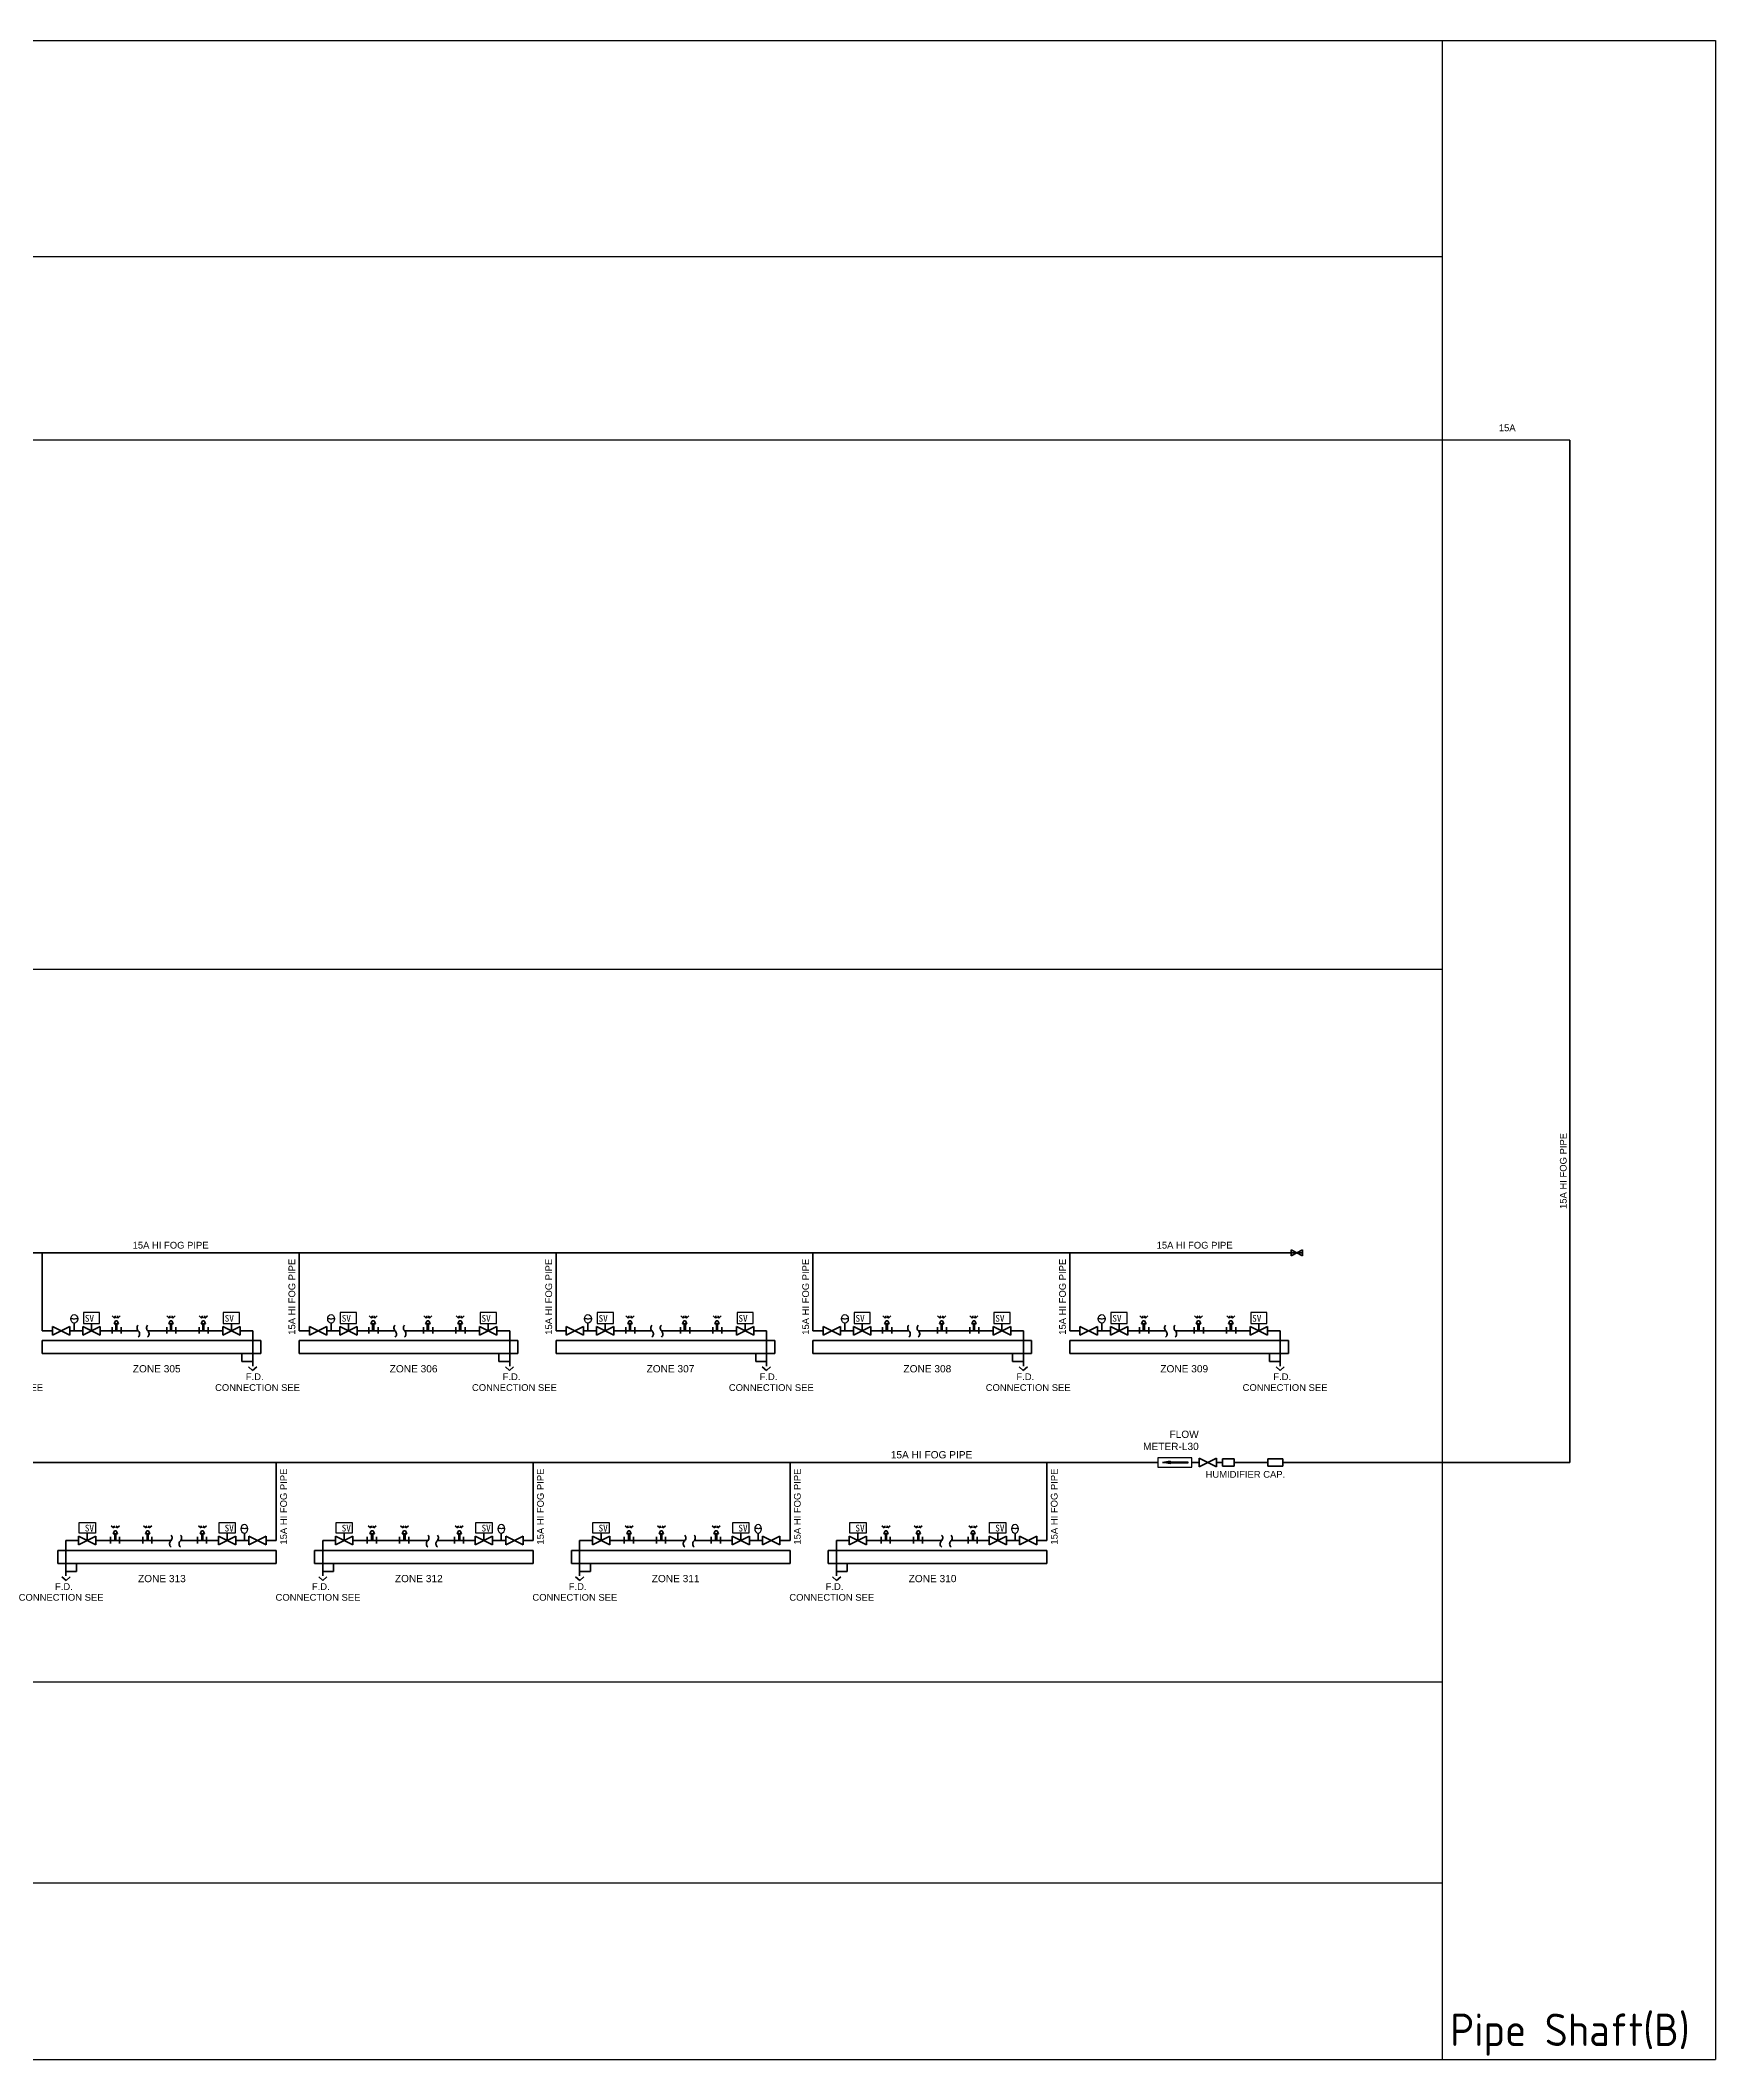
# Model space of a CAD drawing. Header units: millimetres. Extents: x 226 to 1456, y 176 to 924.
# Drawn here: x 836 to 1456, y 176 to 924 of the extents above; entities that cross this region are included whole.
import ezdxf

# ---------------------------------------------------------------- set-up
doc = ezdxf.new("R2010")
doc.units = ezdxf.units.MM
for name, color, linetype in [('DETL-TXT', 7, 'Continuous'), ('M-CWTR-TEXT', 7, 'Continuous'), ('M-CWTR-VAVE', 7, 'Continuous'), ('M-DETL-60', 7, 'Continuous'), ('M-EQPM-TXT', 7, 'Continuous'), ('M-PIPE-CHWS12', 7, 'Continuous')]:
    doc.layers.add(name, color=color, linetype=linetype)
doc.styles.add('AA-TXT', font='isocp.shx', dxfattribs={"bigfont": 'chineset.shx'})
doc.styles.get("Standard").update_dxf_attribs({"font": 'arial.ttf'})

# ---------------------------------------------------------------- blocks, each defined once
blk = doc.blocks.new('A$C16496DF1')
at = {"layer": 'M-CWTR-VAVE', "color": 2, "linetype": 'Continuous', "lineweight": 35}
for p, q in [((-4, 0), (-4, -2)), ((-4, 0), (0, -2)), ((0, 0), (-4, -2)), ((0, -2), (0, 0))]:
    blk.add_line(p, q, dxfattribs=at)

msp = doc.modelspace()

# ---------------------------------------------------------------- hatches: boundary and pattern name
h = msp.add_hatch(color=2)
h.dxf.hatch_style = 1
h.paths.add_polyline_path([(1251.21, 396.75), (1260.7, 396.75), (1260.7, 396.64), (1254.1, 396.64), (1254.1, 396.26)])
h.paths.add_polyline_path([(1251.21, 396.75), (1254.1, 397.25), (1254.1, 396.87), (1260.7, 396.87), (1260.7, 396.75)])

# ---------------------------------------------------------------- linework, layer by layer
at = {"color": 4}
for p, q in [((1402.17, 775.46), (587.08, 775.46)), ((1254.1, 397.25), (1251.21, 396.75)), ((1254.1, 396.26), (1251.21, 396.75)), ((1254.1, 397.25), (1254.1, 396.87)), ((1254.1, 396.64), (1254.1, 396.26))]:
    msp.add_line(p, q, dxfattribs=at)
at = {"color": 4, "linetype": 'Continuous', "lineweight": 35}
for p, q in [((836.34, 441.97), (836.34, 437.15)), ((836.34, 441.97), (917.32, 441.97)), ((917.32, 437.15), (917.32, 441.97)), ((931.48, 441.97), (931.48, 437.15)), ((931.48, 441.97), (1012.46, 441.97)), ((1012.46, 437.15), (1012.46, 441.97)), ((1026.63, 441.97), (1026.63, 437.15)), ((1026.63, 441.97), (1107.61, 441.97)), ((1107.61, 437.15), (1107.61, 441.97)), ((1121.77, 441.97), (1121.77, 437.15)), ((1121.77, 441.97), (1202.75, 441.97)), ((1202.75, 437.15), (1202.75, 441.97)), ((1216.92, 441.97), (1216.92, 437.15)), ((1216.92, 441.97), (1297.9, 441.97)), ((1297.9, 437.15), (1297.9, 441.97)), ((836.34, 437.15), (917.32, 437.15)), ((910.29, 434.19), (910.29, 437.15)), ((914.29, 434.19), (910.29, 434.19)), ((931.48, 437.15), (1012.46, 437.15)), ((1005.44, 434.19), (1005.44, 437.15)), ((1009.44, 434.19), (1005.44, 434.19)), ((1026.63, 437.15), (1107.61, 437.15)), ((1100.58, 434.19), (1100.58, 437.15)), ((1104.58, 434.19), (1100.58, 434.19)), ((1121.77, 437.15), (1202.75, 437.15)), ((1195.73, 434.19), (1195.73, 437.15)), ((1199.73, 434.19), (1195.73, 434.19)), ((1216.92, 437.15), (1297.9, 437.15)), ((1290.87, 434.19), (1290.87, 437.15)), ((1294.87, 434.19), (1290.87, 434.19)), ((842.03, 359.44), (842.03, 364.26)), ((923.01, 364.26), (842.03, 364.26)), ((923.01, 359.44), (842.03, 359.44)), ((849.05, 356.48), (849.05, 359.44)), ((923.01, 364.26), (923.01, 359.44)), ((937.17, 359.44), (937.17, 364.26)), ((1018.15, 364.26), (937.17, 364.26)), ((1018.15, 359.44), (937.17, 359.44)), ((944.2, 356.48), (944.2, 359.44)), ((1018.15, 364.26), (1018.15, 359.44)), ((1032.32, 359.44), (1032.32, 364.26)), ((1113.3, 364.26), (1032.32, 364.26)), ((1113.3, 359.44), (1032.32, 359.44)), ((1039.34, 356.48), (1039.34, 359.44)), ((1113.3, 364.26), (1113.3, 359.44)), ((1127.46, 359.44), (1127.46, 364.26)), ((1208.44, 364.26), (1127.46, 364.26)), ((1208.44, 359.44), (1127.46, 359.44)), ((1134.49, 356.48), (1134.49, 359.44)), ((1208.44, 364.26), (1208.44, 359.44)), ((845.05, 356.48), (849.05, 356.48)), ((940.2, 356.48), (944.2, 356.48)), ((1035.34, 356.48), (1039.34, 356.48)), ((1130.49, 356.48), (1134.49, 356.48))]:
    msp.add_line(p, q, dxfattribs=at)
at = {"color": 2}
msp.add_lwpolyline([(1249.52, 395.04), (1262.13, 395.04), (1262.13, 398.47), (1249.52, 398.47)], close=True, dxfattribs=at)
msp.add_lwpolyline([(1254.1, 396.64), (1260.7, 396.64), (1260.7, 396.87), (1254.1, 396.87)], dxfattribs=at)
at = {"layer": 'M-CWTR-TEXT', "color": 252, "linetype": 'Continuous', "lineweight": 35}
for p, q in [((914.29, 432.89), (914.29, 432.52)), ((1009.44, 432.89), (1009.44, 432.52)), ((1104.58, 432.89), (1104.58, 432.52)), ((1199.73, 432.89), (1199.73, 432.52)), ((1294.87, 432.89), (1294.87, 432.52)), ((845.05, 355.18), (845.05, 354.81)), ((940.2, 355.18), (940.2, 354.81)), ((1035.34, 355.18), (1035.34, 354.81)), ((1130.49, 355.18), (1130.49, 354.81))]:
    msp.add_line(p, q, dxfattribs=at)
at = {"layer": 'M-CWTR-VAVE', "color": 1, "lineweight": 25}
for p, q in [((226.27, 923.53), (1456.11, 923.53)), ((1354.78, 923.53), (1354.78, 175.64)), ((1456.11, 923.53), (1456.11, 175.64)), ((330.76, 843.47), (1354.78, 843.47)), ((330.76, 579.5), (1354.78, 579.5)), ((330.76, 315.52), (1354.78, 315.52)), ((330.76, 241.15), (1354.78, 241.15)), ((226.27, 175.64), (1456.11, 175.64))]:
    msp.add_line(p, q, dxfattribs=at)
at = {"layer": 'M-CWTR-VAVE', "color": 2, "linetype": 'Continuous', "lineweight": 35}
for p, q in [((1298.84, 473.39), (1298.84, 475.54)), ((1303.14, 475.54), (1298.84, 473.39)), ((1298.84, 475.54), (1303.14, 473.39)), ((1303.14, 475.54), (1303.14, 473.39)), ((863.09, 450.31), (862.23, 451.11)), ((862.9, 448.13), (863.39, 449.22)), ((863.44, 450.31), (863.22, 451.11)), ((864.05, 449.22), (863.39, 449.22)), ((864, 450.31), (864.23, 451.11)), ((864.55, 448.13), (864.05, 449.22)), ((864.35, 450.31), (865.22, 451.11)), ((883.37, 450.31), (882.51, 451.11)), ((883.18, 448.13), (883.67, 449.22)), ((883.72, 450.31), (883.5, 451.11)), ((884.33, 449.22), (883.67, 449.22)), ((884.28, 450.31), (884.5, 451.11)), ((884.83, 448.13), (884.33, 449.22)), ((884.63, 450.31), (885.5, 451.11)), ((895.33, 450.31), (894.47, 451.11)), ((895.13, 448.13), (895.63, 449.22)), ((895.68, 450.31), (895.46, 451.11)), ((896.29, 449.22), (895.63, 449.22)), ((896.24, 450.31), (896.46, 451.11)), ((896.79, 448.13), (896.29, 449.22)), ((896.59, 450.31), (897.46, 451.11)), ((958.24, 450.31), (957.37, 451.11)), ((958.04, 448.13), (958.54, 449.22)), ((958.59, 450.31), (958.37, 451.11)), ((959.2, 449.22), (958.54, 449.22)), ((959.15, 450.31), (959.37, 451.11)), ((959.7, 448.13), (959.2, 449.22)), ((959.5, 450.31), (960.36, 451.11)), ((978.52, 450.31), (977.65, 451.11)), ((978.32, 448.13), (978.82, 449.22)), ((978.87, 450.31), (978.65, 451.11)), ((979.48, 449.22), (978.82, 449.22)), ((979.43, 450.31), (979.65, 451.11)), ((979.97, 448.13), (979.48, 449.22)), ((979.78, 450.31), (980.64, 451.11)), ((990.48, 450.31), (989.61, 451.11)), ((990.28, 448.13), (990.78, 449.22)), ((990.83, 450.31), (990.6, 451.11)), ((991.44, 449.22), (990.78, 449.22)), ((991.39, 450.31), (991.61, 451.11)), ((991.93, 448.13), (991.44, 449.22)), ((991.74, 450.31), (992.6, 451.11)), ((1053.38, 450.31), (1052.52, 451.11)), ((1053.19, 448.13), (1053.68, 449.22)), ((1053.73, 450.31), (1053.51, 451.11)), ((1054.34, 449.22), (1053.68, 449.22)), ((1054.29, 450.31), (1054.51, 451.11)), ((1054.84, 448.13), (1054.34, 449.22)), ((1054.64, 450.31), (1055.51, 451.11)), ((1073.66, 450.31), (1072.8, 451.11)), ((1073.46, 448.13), (1073.96, 449.22)), ((1074.01, 450.31), (1073.79, 451.11)), ((1074.62, 449.22), (1073.96, 449.22)), ((1074.57, 450.31), (1074.79, 451.11)), ((1075.12, 448.13), (1074.62, 449.22)), ((1074.92, 450.31), (1075.79, 451.11)), ((1085.62, 450.31), (1084.76, 451.11)), ((1085.42, 448.13), (1085.92, 449.22)), ((1085.97, 450.31), (1085.75, 451.11)), ((1086.58, 449.22), (1085.92, 449.22)), ((1086.53, 450.31), (1086.75, 451.11)), ((1087.08, 448.13), (1086.58, 449.22)), ((1086.88, 450.31), (1087.74, 451.11)), ((1148.53, 450.31), (1147.66, 451.11)), ((1148.33, 448.13), (1148.83, 449.22)), ((1148.88, 450.31), (1148.66, 451.11)), ((1149.49, 449.22), (1148.83, 449.22)), ((1149.44, 450.31), (1149.66, 451.11)), ((1149.99, 448.13), (1149.49, 449.22)), ((1149.79, 450.31), (1150.65, 451.11)), ((1168.81, 450.31), (1167.94, 451.11)), ((1168.61, 448.13), (1169.11, 449.22)), ((1169.16, 450.31), (1168.93, 451.11)), ((1169.77, 449.22), (1169.11, 449.22)), ((1169.72, 450.31), (1169.94, 451.11)), ((1170.26, 448.13), (1169.77, 449.22)), ((1170.07, 450.31), (1170.93, 451.11)), ((1180.77, 450.31), (1179.9, 451.11)), ((1180.57, 448.13), (1181.07, 449.22)), ((1181.12, 450.31), (1180.89, 451.11)), ((1181.73, 449.22), (1181.07, 449.22)), ((1181.68, 450.31), (1181.9, 451.11)), ((1182.22, 448.13), (1181.73, 449.22)), ((1182.03, 450.31), (1182.89, 451.11)), ((1243.67, 450.31), (1242.81, 451.11)), ((1243.48, 448.13), (1243.97, 449.22)), ((1244.02, 450.31), (1243.8, 451.11)), ((1244.63, 449.22), (1243.97, 449.22)), ((1244.58, 450.31), (1244.8, 451.11)), ((1245.13, 448.13), (1244.63, 449.22)), ((1244.93, 450.31), (1245.8, 451.11)), ((1263.95, 450.31), (1263.09, 451.11)), ((1263.75, 448.13), (1264.25, 449.22)), ((1264.3, 450.31), (1264.08, 451.11)), ((1264.91, 449.22), (1264.25, 449.22)), ((1264.86, 450.31), (1265.08, 451.11)), ((1265.41, 448.13), (1264.91, 449.22)), ((1265.21, 450.31), (1266.08, 451.11)), ((1275.91, 450.31), (1275.05, 451.11)), ((1275.71, 448.13), (1276.21, 449.22)), ((1276.26, 450.31), (1276.04, 451.11)), ((1276.87, 449.22), (1276.21, 449.22)), ((1276.82, 450.31), (1277.04, 451.11)), ((1277.37, 448.13), (1276.87, 449.22)), ((1277.17, 450.31), (1278.03, 451.11)), ((840.09, 447.22), (840.09, 444)), ((846.53, 447.22), (840.09, 444)), ((840.09, 447.22), (846.53, 444)), ((846.53, 444), (846.53, 447.22)), ((848.16, 445.61), (848.16, 448.39)), ((851.35, 447.22), (851.35, 444)), ((857.79, 447.22), (851.35, 444)), ((851.35, 447.22), (857.79, 444)), ((854.57, 445.61), (854.57, 448.31)), ((857.79, 444), (857.79, 447.22)), ((862.15, 446.95), (862.15, 444.57)), ((862.9, 448.13), (864.55, 448.13)), ((863.51, 445.91), (863.51, 448.13)), ((863.94, 445.91), (863.94, 448.13)), ((865.54, 446.95), (865.54, 444.57)), ((882.43, 446.95), (882.43, 444.57)), ((883.18, 448.13), (884.83, 448.13)), ((883.79, 445.91), (883.79, 448.13)), ((884.22, 445.91), (884.22, 448.13)), ((885.82, 446.95), (885.82, 444.57)), ((894.39, 446.95), (894.39, 444.57)), ((895.13, 448.13), (896.79, 448.13)), ((895.75, 445.91), (895.75, 448.13)), ((896.18, 445.91), (896.18, 448.13)), ((897.78, 446.95), (897.78, 444.57)), ((903.14, 447.22), (903.14, 444)), ((909.58, 447.22), (903.14, 444)), ((903.14, 447.22), (909.58, 444)), ((906.36, 445.61), (906.36, 448.31)), ((909.58, 444), (909.58, 447.22)), ((935.24, 447.22), (935.24, 444)), ((941.68, 447.22), (935.24, 444)), ((935.24, 447.22), (941.68, 444)), ((941.68, 444), (941.68, 447.22)), ((943.31, 445.61), (943.31, 448.39)), ((946.49, 447.22), (946.49, 444)), ((952.93, 447.22), (946.49, 444)), ((946.49, 447.22), (952.93, 444)), ((949.71, 445.61), (949.71, 448.31)), ((952.93, 444), (952.93, 447.22)), ((957.3, 446.95), (957.3, 444.57)), ((958.04, 448.13), (959.7, 448.13)), ((958.66, 445.91), (958.66, 448.13)), ((959.08, 445.91), (959.08, 448.13)), ((960.69, 446.95), (960.69, 444.57)), ((977.57, 446.95), (977.57, 444.57)), ((978.32, 448.13), (979.97, 448.13)), ((978.94, 445.91), (978.94, 448.13)), ((979.36, 445.91), (979.36, 448.13)), ((980.97, 446.95), (980.97, 444.57)), ((989.53, 446.95), (989.53, 444.57)), ((990.28, 448.13), (991.93, 448.13)), ((990.89, 445.91), (990.89, 448.13)), ((991.32, 445.91), (991.32, 448.13)), ((992.93, 446.95), (992.93, 444.57)), ((998.29, 447.22), (998.29, 444)), ((1004.72, 447.22), (998.29, 444)), ((998.29, 447.22), (1004.72, 444)), ((1001.5, 445.61), (1001.5, 448.31)), ((1004.72, 444), (1004.72, 447.22)), ((1030.38, 447.22), (1030.38, 444)), ((1036.82, 447.22), (1030.38, 444)), ((1030.38, 447.22), (1036.82, 444)), ((1036.82, 444), (1036.82, 447.22)), ((1038.45, 445.61), (1038.45, 448.39)), ((1041.64, 447.22), (1041.64, 444)), ((1048.07, 447.22), (1041.64, 444)), ((1041.64, 447.22), (1048.07, 444)), ((1044.86, 445.61), (1044.86, 448.31)), ((1048.07, 444), (1048.07, 447.22)), ((1052.44, 446.95), (1052.44, 444.57)), ((1053.19, 448.13), (1054.84, 448.13)), ((1053.8, 445.91), (1053.8, 448.13)), ((1054.23, 445.91), (1054.23, 448.13)), ((1055.83, 446.95), (1055.83, 444.57)), ((1072.72, 446.95), (1072.72, 444.57)), ((1073.46, 448.13), (1075.12, 448.13)), ((1074.08, 445.91), (1074.08, 448.13)), ((1074.51, 445.91), (1074.51, 448.13)), ((1076.11, 446.95), (1076.11, 444.57)), ((1084.68, 446.95), (1084.68, 444.57)), ((1085.42, 448.13), (1087.08, 448.13)), ((1086.04, 445.91), (1086.04, 448.13)), ((1086.47, 445.91), (1086.47, 448.13)), ((1088.07, 446.95), (1088.07, 444.57)), ((1093.43, 447.22), (1093.43, 444)), ((1099.87, 447.22), (1093.43, 444)), ((1093.43, 447.22), (1099.87, 444)), ((1096.65, 445.61), (1096.65, 448.31)), ((1099.87, 444), (1099.87, 447.22)), ((1125.53, 447.22), (1125.53, 444)), ((1131.96, 447.22), (1125.53, 444)), ((1125.53, 447.22), (1131.96, 444)), ((1131.96, 444), (1131.96, 447.22)), ((1133.6, 445.61), (1133.6, 448.39)), ((1136.78, 447.22), (1136.78, 444)), ((1143.22, 447.22), (1136.78, 444)), ((1136.78, 447.22), (1143.22, 444)), ((1140, 445.61), (1140, 448.31)), ((1143.22, 444), (1143.22, 447.22)), ((1147.58, 446.95), (1147.58, 444.57)), ((1148.33, 448.13), (1149.99, 448.13)), ((1148.95, 445.91), (1148.95, 448.13)), ((1149.37, 445.91), (1149.37, 448.13)), ((1150.98, 446.95), (1150.98, 444.57)), ((1167.86, 446.95), (1167.86, 444.57)), ((1168.61, 448.13), (1170.26, 448.13)), ((1169.23, 445.91), (1169.23, 448.13)), ((1169.65, 445.91), (1169.65, 448.13)), ((1171.26, 446.95), (1171.26, 444.57)), ((1179.82, 446.95), (1179.82, 444.57)), ((1180.57, 448.13), (1182.22, 448.13)), ((1181.18, 445.91), (1181.18, 448.13)), ((1181.61, 445.91), (1181.61, 448.13)), ((1183.22, 446.95), (1183.22, 444.57)), ((1188.58, 447.22), (1188.58, 444)), ((1195.01, 447.22), (1188.58, 444)), ((1188.58, 447.22), (1195.01, 444)), ((1191.79, 445.61), (1191.79, 448.31)), ((1195.01, 444), (1195.01, 447.22)), ((1220.67, 447.22), (1220.67, 444)), ((1227.11, 447.22), (1220.67, 444)), ((1220.67, 447.22), (1227.11, 444)), ((1227.11, 444), (1227.11, 447.22)), ((1228.74, 445.61), (1228.74, 448.39)), ((1231.93, 447.22), (1231.93, 444)), ((1238.36, 447.22), (1231.93, 444)), ((1231.93, 447.22), (1238.36, 444)), ((1235.15, 445.61), (1235.15, 448.31)), ((1238.36, 444), (1238.36, 447.22)), ((1242.73, 446.95), (1242.73, 444.57)), ((1243.48, 448.13), (1245.13, 448.13)), ((1244.09, 445.91), (1244.09, 448.13)), ((1244.52, 445.91), (1244.52, 448.13)), ((1246.12, 446.95), (1246.12, 444.57)), ((1263.01, 446.95), (1263.01, 444.57)), ((1263.75, 448.13), (1265.41, 448.13)), ((1264.37, 445.91), (1264.37, 448.13)), ((1264.8, 445.91), (1264.8, 448.13)), ((1266.4, 446.95), (1266.4, 444.57)), ((1274.97, 446.95), (1274.97, 444.57)), ((1275.71, 448.13), (1277.37, 448.13)), ((1276.33, 445.91), (1276.33, 448.13)), ((1276.76, 445.91), (1276.76, 448.13)), ((1278.36, 446.95), (1278.36, 444.57)), ((1283.72, 447.22), (1283.72, 444)), ((1290.16, 447.22), (1283.72, 444)), ((1283.72, 447.22), (1290.16, 444)), ((1286.94, 445.61), (1286.94, 448.31)), ((1290.16, 444), (1290.16, 447.22)), ((912.71, 432.2), (914.24, 430.82)), ((915.76, 432.2), (914.24, 430.82)), ((1007.86, 432.2), (1009.38, 430.82)), ((1010.91, 432.2), (1009.38, 430.82)), ((1103, 432.2), (1104.53, 430.82)), ((1106.05, 432.2), (1104.53, 430.82)), ((1198.15, 432.2), (1199.67, 430.82)), ((1201.2, 432.2), (1199.67, 430.82)), ((1293.29, 432.2), (1294.82, 430.82)), ((1296.34, 432.2), (1294.82, 430.82)), ((1273.51, 398.1), (1273.51, 395.41)), ((1277.8, 398.1), (1273.51, 398.1)), ((1277.8, 398.1), (1273.51, 398.1)), ((1273.51, 398.1), (1273.51, 395.41)), ((1277.8, 395.41), (1277.8, 398.1)), ((1277.8, 395.41), (1277.8, 398.1)), ((1290.21, 395.41), (1290.21, 398.1)), ((1290.21, 398.1), (1295.85, 398.1)), ((1290.21, 395.41), (1290.21, 398.1)), ((1295.85, 398.1), (1295.85, 395.41)), ((1273.51, 395.41), (1277.8, 395.41)), ((1273.51, 395.41), (1277.8, 395.41)), ((1295.85, 395.41), (1290.21, 395.41)), ((849.77, 366.29), (849.77, 369.51)), ((849.77, 369.51), (856.21, 366.29)), ((856.21, 369.51), (849.77, 366.29)), ((852.99, 367.9), (852.99, 370.6)), ((856.21, 369.51), (856.21, 366.29)), ((861.56, 369.24), (861.56, 366.85)), ((862.75, 372.6), (861.89, 373.4)), ((862.56, 370.41), (863.05, 371.51)), ((864.21, 370.41), (862.56, 370.41)), ((863.1, 372.6), (862.88, 373.4)), ((863.05, 371.51), (863.71, 371.51)), ((863.17, 368.2), (863.17, 370.41)), ((863.6, 368.2), (863.6, 370.41)), ((863.66, 372.6), (863.89, 373.4)), ((864.21, 370.41), (863.71, 371.51)), ((864.01, 372.6), (864.88, 373.4)), ((864.96, 369.24), (864.96, 366.85)), ((873.52, 369.24), (873.52, 366.85)), ((874.71, 372.6), (873.85, 373.4)), ((874.52, 370.41), (875.01, 371.51)), ((876.17, 370.41), (874.52, 370.41)), ((875.06, 372.6), (874.84, 373.4)), ((875.01, 371.51), (875.67, 371.51)), ((875.13, 368.2), (875.13, 370.41)), ((875.56, 368.2), (875.56, 370.41)), ((875.62, 372.6), (875.85, 373.4)), ((876.17, 370.41), (875.67, 371.51)), ((875.97, 372.6), (876.84, 373.4)), ((876.92, 369.24), (876.92, 366.85)), ((893.8, 369.24), (893.8, 366.85)), ((894.99, 372.6), (894.13, 373.4)), ((894.8, 370.41), (895.29, 371.51)), ((896.45, 370.41), (894.8, 370.41)), ((895.34, 372.6), (895.12, 373.4)), ((895.29, 371.51), (895.95, 371.51)), ((895.41, 368.2), (895.41, 370.41)), ((895.83, 368.2), (895.83, 370.41)), ((895.9, 372.6), (896.12, 373.4)), ((896.45, 370.41), (895.95, 371.51)), ((896.25, 372.6), (897.12, 373.4)), ((897.2, 369.24), (897.2, 366.85)), ((901.56, 366.29), (901.56, 369.51)), ((901.56, 369.51), (908, 366.29)), ((908, 369.51), (901.56, 366.29)), ((904.78, 367.9), (904.78, 370.6)), ((908, 369.51), (908, 366.29)), ((911.18, 367.9), (911.18, 370.68)), ((912.82, 366.29), (912.82, 369.51)), ((912.82, 369.51), (919.25, 366.29)), ((919.25, 369.51), (912.82, 366.29)), ((919.25, 369.51), (919.25, 366.29)), ((944.91, 366.29), (944.91, 369.51)), ((944.91, 369.51), (951.35, 366.29)), ((951.35, 369.51), (944.91, 366.29)), ((948.13, 367.9), (948.13, 370.6)), ((951.35, 369.51), (951.35, 366.29)), ((956.71, 369.24), (956.71, 366.85)), ((957.9, 372.6), (957.04, 373.4)), ((957.7, 370.41), (958.2, 371.51)), ((959.36, 370.41), (957.7, 370.41)), ((958.25, 372.6), (958.03, 373.4)), ((958.2, 371.51), (958.86, 371.51)), ((958.31, 368.2), (958.31, 370.41)), ((958.74, 368.2), (958.74, 370.41)), ((958.81, 372.6), (959.03, 373.4)), ((959.36, 370.41), (958.86, 371.51)), ((959.16, 372.6), (960.02, 373.4)), ((960.1, 369.24), (960.1, 366.85)), ((968.67, 369.24), (968.67, 366.85)), ((969.86, 372.6), (968.99, 373.4)), ((969.66, 370.41), (970.16, 371.51)), ((971.32, 370.41), (969.66, 370.41)), ((970.21, 372.6), (969.99, 373.4)), ((970.16, 371.51), (970.82, 371.51)), ((970.27, 368.2), (970.27, 370.41)), ((970.7, 368.2), (970.7, 370.41)), ((970.77, 372.6), (970.99, 373.4)), ((971.32, 370.41), (970.82, 371.51)), ((971.12, 372.6), (971.98, 373.4)), ((972.06, 369.24), (972.06, 366.85)), ((988.95, 369.24), (988.95, 366.85)), ((990.14, 372.6), (989.27, 373.4)), ((989.94, 370.41), (990.44, 371.51)), ((991.59, 370.41), (989.94, 370.41)), ((990.49, 372.6), (990.27, 373.4)), ((990.44, 371.51), (991.1, 371.51)), ((990.55, 368.2), (990.55, 370.41)), ((990.98, 368.2), (990.98, 370.41)), ((991.05, 372.6), (991.27, 373.4)), ((991.59, 370.41), (991.1, 371.51)), ((991.4, 372.6), (992.26, 373.4)), ((992.34, 369.24), (992.34, 366.85)), ((996.71, 366.29), (996.71, 369.51)), ((996.71, 369.51), (1003.14, 366.29)), ((1003.14, 369.51), (996.71, 366.29)), ((999.92, 367.9), (999.92, 370.6)), ((1003.14, 369.51), (1003.14, 366.29)), ((1006.33, 367.9), (1006.33, 370.68)), ((1007.96, 366.29), (1007.96, 369.51)), ((1007.96, 369.51), (1014.4, 366.29)), ((1014.4, 369.51), (1007.96, 366.29)), ((1014.4, 369.51), (1014.4, 366.29)), ((1040.06, 366.29), (1040.06, 369.51)), ((1040.06, 369.51), (1046.49, 366.29)), ((1046.49, 369.51), (1040.06, 366.29)), ((1043.28, 367.9), (1043.28, 370.6)), ((1046.49, 369.51), (1046.49, 366.29)), ((1051.85, 369.24), (1051.85, 366.85)), ((1053.04, 372.6), (1052.18, 373.4)), ((1052.85, 370.41), (1053.34, 371.51)), ((1054.5, 370.41), (1052.85, 370.41)), ((1053.39, 372.6), (1053.17, 373.4)), ((1053.34, 371.51), (1054, 371.51)), ((1053.46, 368.2), (1053.46, 370.41)), ((1053.89, 368.2), (1053.89, 370.41)), ((1053.95, 372.6), (1054.18, 373.4)), ((1054.5, 370.41), (1054, 371.51)), ((1054.3, 372.6), (1055.17, 373.4)), ((1055.25, 369.24), (1055.25, 366.85)), ((1063.81, 369.24), (1063.81, 366.85)), ((1065, 372.6), (1064.14, 373.4)), ((1064.81, 370.41), (1065.3, 371.51)), ((1066.46, 370.41), (1064.81, 370.41)), ((1065.35, 372.6), (1065.13, 373.4)), ((1065.3, 371.51), (1065.96, 371.51)), ((1065.42, 368.2), (1065.42, 370.41)), ((1065.84, 368.2), (1065.84, 370.41)), ((1065.91, 372.6), (1066.13, 373.4)), ((1066.46, 370.41), (1065.96, 371.51)), ((1066.26, 372.6), (1067.13, 373.4)), ((1067.21, 369.24), (1067.21, 366.85)), ((1084.09, 369.24), (1084.09, 366.85)), ((1085.28, 372.6), (1084.42, 373.4)), ((1085.08, 370.41), (1085.58, 371.51)), ((1086.74, 370.41), (1085.08, 370.41)), ((1085.63, 372.6), (1085.41, 373.4)), ((1085.58, 371.51), (1086.24, 371.51)), ((1085.7, 368.2), (1085.7, 370.41)), ((1086.12, 368.2), (1086.12, 370.41)), ((1086.19, 372.6), (1086.41, 373.4)), ((1086.74, 370.41), (1086.24, 371.51)), ((1086.54, 372.6), (1087.41, 373.4)), ((1087.48, 369.24), (1087.48, 366.85)), ((1091.85, 366.29), (1091.85, 369.51)), ((1091.85, 369.51), (1098.29, 366.29)), ((1098.29, 369.51), (1091.85, 366.29)), ((1095.07, 367.9), (1095.07, 370.6)), ((1098.29, 369.51), (1098.29, 366.29)), ((1101.47, 367.9), (1101.47, 370.68)), ((1103.1, 366.29), (1103.1, 369.51)), ((1103.1, 369.51), (1109.54, 366.29)), ((1109.54, 369.51), (1103.1, 366.29)), ((1109.54, 369.51), (1109.54, 366.29)), ((1135.2, 366.29), (1135.2, 369.51)), ((1135.2, 369.51), (1141.64, 366.29)), ((1141.64, 369.51), (1135.2, 366.29)), ((1138.42, 367.9), (1138.42, 370.6)), ((1141.64, 369.51), (1141.64, 366.29)), ((1147, 369.24), (1147, 366.85)), ((1148.19, 372.6), (1147.33, 373.4)), ((1147.99, 370.41), (1148.49, 371.51)), ((1149.65, 370.41), (1147.99, 370.41)), ((1148.54, 372.6), (1148.32, 373.4)), ((1148.49, 371.51), (1149.15, 371.51)), ((1148.6, 368.2), (1148.6, 370.41)), ((1149.03, 368.2), (1149.03, 370.41)), ((1149.1, 372.6), (1149.32, 373.4)), ((1149.65, 370.41), (1149.15, 371.51)), ((1149.45, 372.6), (1150.31, 373.4)), ((1150.39, 369.24), (1150.39, 366.85)), ((1158.96, 369.24), (1158.96, 366.85)), ((1160.15, 372.6), (1159.28, 373.4)), ((1159.95, 370.41), (1160.45, 371.51)), ((1161.61, 370.41), (1159.95, 370.41)), ((1160.5, 372.6), (1160.28, 373.4)), ((1160.45, 371.51), (1161.11, 371.51)), ((1160.56, 368.2), (1160.56, 370.41)), ((1160.99, 368.2), (1160.99, 370.41)), ((1161.06, 372.6), (1161.28, 373.4)), ((1161.61, 370.41), (1161.11, 371.51)), ((1161.41, 372.6), (1162.27, 373.4)), ((1162.35, 369.24), (1162.35, 366.85)), ((1179.24, 369.24), (1179.24, 366.85)), ((1180.43, 372.6), (1179.56, 373.4)), ((1180.23, 370.41), (1180.73, 371.51)), ((1181.88, 370.41), (1180.23, 370.41)), ((1180.78, 372.6), (1180.55, 373.4)), ((1180.73, 371.51), (1181.39, 371.51)), ((1180.84, 368.2), (1180.84, 370.41)), ((1181.27, 368.2), (1181.27, 370.41)), ((1181.34, 372.6), (1181.56, 373.4)), ((1181.88, 370.41), (1181.39, 371.51)), ((1181.69, 372.6), (1182.55, 373.4)), ((1182.63, 369.24), (1182.63, 366.85)), ((1186.99, 366.29), (1186.99, 369.51)), ((1186.99, 369.51), (1193.43, 366.29)), ((1193.43, 369.51), (1186.99, 366.29)), ((1190.21, 367.9), (1190.21, 370.6)), ((1193.43, 369.51), (1193.43, 366.29)), ((1196.62, 367.9), (1196.62, 370.68)), ((1198.25, 366.29), (1198.25, 369.51)), ((1198.25, 369.51), (1204.69, 366.29)), ((1204.69, 369.51), (1198.25, 366.29)), ((1204.69, 369.51), (1204.69, 366.29)), ((843.58, 354.49), (845.11, 353.11)), ((846.63, 354.49), (845.11, 353.11)), ((938.73, 354.49), (940.25, 353.11)), ((941.78, 354.49), (940.25, 353.11)), ((1033.87, 354.49), (1035.4, 353.11)), ((1036.92, 354.49), (1035.4, 353.11)), ((1129.02, 354.49), (1130.54, 353.11)), ((1132.07, 354.49), (1130.54, 353.11))]:
    msp.add_line(p, q, dxfattribs=at)
at = {"layer": 'M-CWTR-VAVE', "color": 2}
for points in [[(851.57, 448.31), (857.57, 448.31), (857.57, 452.33), (851.57, 452.33)], [(903.36, 448.31), (909.36, 448.31), (909.36, 452.33), (903.36, 452.33)], [(946.71, 448.31), (952.71, 448.31), (952.71, 452.33), (946.71, 452.33)], [(998.5, 448.31), (1004.51, 448.31), (1004.51, 452.33), (998.5, 452.33)], [(1041.85, 448.31), (1047.86, 448.31), (1047.86, 452.33), (1041.85, 452.33)], [(1093.65, 448.31), (1099.65, 448.31), (1099.65, 452.33), (1093.65, 452.33)], [(1137, 448.31), (1143, 448.31), (1143, 452.33), (1137, 452.33)], [(1188.79, 448.31), (1194.8, 448.31), (1194.8, 452.33), (1188.79, 452.33)], [(1232.14, 448.31), (1238.15, 448.31), (1238.15, 452.33), (1232.14, 452.33)], [(1283.94, 448.31), (1289.94, 448.31), (1289.94, 452.33), (1283.94, 452.33)], [(855.99, 370.6), (849.98, 370.6), (849.98, 374.62), (855.99, 374.62)], [(907.78, 370.6), (901.78, 370.6), (901.78, 374.62), (907.78, 374.62)], [(951.13, 370.6), (945.13, 370.6), (945.13, 374.62), (951.13, 374.62)], [(1002.93, 370.6), (996.92, 370.6), (996.92, 374.62), (1002.93, 374.62)], [(1046.28, 370.6), (1040.27, 370.6), (1040.27, 374.62), (1046.28, 374.62)], [(1098.07, 370.6), (1092.07, 370.6), (1092.07, 374.62), (1098.07, 374.62)], [(1141.42, 370.6), (1135.42, 370.6), (1135.42, 374.62), (1141.42, 374.62)], [(1193.22, 370.6), (1187.21, 370.6), (1187.21, 374.62), (1193.22, 374.62)]]:
    msp.add_lwpolyline(points, close=True, dxfattribs=at)
for centre in [(848.16, 449.98), (943.31, 449.98), (1038.45, 449.98), (1133.6, 449.98), (1228.74, 449.98)]:
    msp.add_ellipse(centre, major_axis=(0, -1.59), ratio=0.800659, dxfattribs=at)
at = {"layer": 'M-CWTR-VAVE', "color": 2, "extrusion": (0, 0, -1)}
for centre in [(911.18, 372.27), (1006.33, 372.27), (1101.47, 372.27), (1196.62, 372.27)]:
    msp.add_ellipse(centre, major_axis=(0, -1.59), ratio=0.800659, dxfattribs=at)
at = {"layer": 'M-CWTR-VAVE', "color": 2}
for points in [[(846.89, 449.98), (847.4, 450.22), (848.09, 449.78), (848.81, 450.23), (849.23, 450.05), (849.44, 449.98)], [(942.04, 449.98), (942.55, 450.22), (943.24, 449.78), (943.96, 450.23), (944.38, 450.05), (944.58, 449.98)], [(1037.18, 449.98), (1037.69, 450.22), (1038.38, 449.78), (1039.1, 450.23), (1039.52, 450.05), (1039.73, 449.98)], [(1132.32, 449.98), (1132.84, 450.22), (1133.52, 449.78), (1134.25, 450.23), (1134.67, 450.05), (1134.87, 449.98)], [(1227.47, 449.98), (1227.98, 450.22), (1228.67, 449.78), (1229.39, 450.23), (1229.81, 450.05), (1230.02, 449.98)], [(912.46, 372.27), (911.95, 372.51), (911.26, 372.07), (910.54, 372.52), (910.11, 372.34), (909.91, 372.27)], [(1007.6, 372.27), (1007.09, 372.51), (1006.4, 372.07), (1005.68, 372.52), (1005.26, 372.34), (1005.05, 372.27)], [(1102.74, 372.27), (1102.23, 372.51), (1101.55, 372.07), (1100.82, 372.52), (1100.4, 372.34), (1100.2, 372.27)], [(1197.89, 372.27), (1197.38, 372.51), (1196.69, 372.07), (1195.97, 372.52), (1195.55, 372.34), (1195.34, 372.27)]]:
    msp.add_open_spline(points, degree=3, dxfattribs=at)
at = {"layer": 'M-PIPE-CHWS12', "color": 4, "linetype": 'Continuous', "lineweight": 35}
for p, q in [((1402.17, 396.75), (1402.17, 775.46)), ((442.44, 474.47), (1303.14, 474.47)), ((836.34, 445.61), (836.34, 474.47)), ((931.48, 445.61), (931.48, 474.47)), ((1026.63, 445.61), (1026.63, 474.47)), ((1121.77, 445.61), (1121.77, 474.47)), ((1216.92, 445.61), (1216.92, 474.47)), ((836.34, 445.61), (836.34, 456.44)), ((931.48, 445.61), (931.48, 456.44)), ((1026.63, 445.61), (1026.63, 456.44)), ((1121.77, 445.61), (1121.77, 456.44)), ((1216.92, 445.61), (1216.92, 456.44)), ((836.34, 445.61), (840.09, 445.61)), ((846.53, 445.61), (851.35, 445.61)), ((857.79, 445.61), (871.8, 445.61)), ((875.31, 445.61), (903.14, 445.61)), ((909.58, 445.61), (914.29, 445.61)), ((914.29, 445.61), (914.29, 432.52)), ((931.48, 445.61), (935.24, 445.61)), ((941.68, 445.61), (946.49, 445.61)), ((952.93, 445.61), (966.94, 445.61)), ((970.45, 445.61), (998.29, 445.61)), ((1004.72, 445.61), (1009.44, 445.61)), ((1009.44, 445.61), (1009.44, 432.52)), ((1026.63, 445.61), (1030.38, 445.61)), ((1036.82, 445.61), (1041.64, 445.61)), ((1048.07, 445.61), (1062.09, 445.61)), ((1065.6, 445.61), (1093.43, 445.61)), ((1099.87, 445.61), (1104.58, 445.61)), ((1104.58, 445.61), (1104.58, 432.52)), ((1121.77, 445.61), (1125.53, 445.61)), ((1131.96, 445.61), (1136.78, 445.61)), ((1143.22, 445.61), (1157.23, 445.61)), ((1160.74, 445.61), (1188.58, 445.61)), ((1195.01, 445.61), (1199.73, 445.61)), ((1199.73, 445.61), (1199.73, 432.52)), ((1216.92, 445.61), (1220.67, 445.61)), ((1227.11, 445.61), (1231.93, 445.61)), ((1238.36, 445.61), (1252.38, 445.61)), ((1255.89, 445.61), (1283.72, 445.61)), ((1290.16, 445.61), (1294.87, 445.61)), ((1294.87, 445.61), (1294.87, 432.52)), ((1249.52, 396.75), (459.28, 396.75)), ((923.01, 367.9), (923.01, 396.75)), ((1018.15, 367.9), (1018.15, 396.75)), ((1113.3, 367.9), (1113.3, 396.75)), ((1208.44, 367.9), (1208.44, 396.75)), ((1249.52, 396.75), (1244.83, 396.75)), ((1260.7, 396.75), (1251.21, 396.75)), ((1264.76, 396.75), (1262.13, 396.75)), ((1264.76, 396.75), (1262.13, 396.75)), ((1273.51, 396.75), (1271.2, 396.75)), ((1273.51, 396.75), (1271.2, 396.75)), ((1286.8, 396.75), (1277.8, 396.75)), ((1290.21, 396.75), (1277.8, 396.75)), ((1402.17, 396.75), (1295.85, 396.75)), ((923.01, 367.9), (923.01, 378.73)), ((1018.15, 367.9), (1018.15, 378.73)), ((1113.3, 367.9), (1113.3, 378.73)), ((1208.44, 367.9), (1208.44, 378.73)), ((849.77, 367.9), (845.05, 367.9)), ((845.05, 367.9), (845.05, 354.81)), ((884.04, 367.9), (856.21, 367.9)), ((901.56, 367.9), (887.55, 367.9)), ((912.82, 367.9), (908, 367.9)), ((923.01, 367.9), (919.25, 367.9)), ((944.91, 367.9), (940.2, 367.9)), ((940.2, 367.9), (940.2, 354.81)), ((979.18, 367.9), (951.35, 367.9)), ((996.71, 367.9), (982.69, 367.9)), ((1007.96, 367.9), (1003.14, 367.9)), ((1018.15, 367.9), (1014.4, 367.9)), ((1040.06, 367.9), (1035.34, 367.9)), ((1035.34, 367.9), (1035.34, 354.81)), ((1074.33, 367.9), (1046.49, 367.9)), ((1091.85, 367.9), (1077.84, 367.9)), ((1103.1, 367.9), (1098.29, 367.9)), ((1113.3, 367.9), (1109.54, 367.9)), ((1135.2, 367.9), (1130.49, 367.9)), ((1130.49, 367.9), (1130.49, 354.81)), ((1169.47, 367.9), (1141.64, 367.9)), ((1186.99, 367.9), (1172.98, 367.9)), ((1198.25, 367.9), (1193.43, 367.9)), ((1208.44, 367.9), (1204.69, 367.9))]:
    msp.add_line(p, q, dxfattribs=at)
at = {"layer": 'M-PIPE-CHWS12', "color": 252, "linetype": 'Continuous', "lineweight": 35}
for centre, start, end in [((872.98, 446.61), 137.95274, 230.18957), ((870.83, 444.38), 309.81043, 42.04726), ((876.49, 446.61), 137.95274, 230.18957), ((874.34, 444.38), 309.81043, 42.04726), ((968.13, 446.61), 137.95274, 230.18957), ((965.98, 444.38), 309.81043, 42.04726), ((971.64, 446.61), 137.95274, 230.18957), ((969.49, 444.38), 309.81043, 42.04726), ((1063.27, 446.61), 137.95274, 230.18957), ((1061.12, 444.38), 309.81043, 42.04726), ((1066.78, 446.61), 137.95274, 230.18957), ((1064.63, 444.38), 309.81043, 42.04726), ((1158.42, 446.61), 137.95274, 230.18957), ((1156.27, 444.38), 309.81043, 42.04726), ((1161.92, 446.61), 137.95274, 230.18957), ((1159.78, 444.38), 309.81043, 42.04726), ((1253.56, 446.61), 137.95274, 230.18957), ((1251.41, 444.38), 309.81043, 42.04726), ((1257.07, 446.61), 137.95274, 230.18957), ((1254.92, 444.38), 309.81043, 42.04726), ((885, 366.67), 137.95274, 230.18957), ((882.86, 368.9), 309.81043, 42.04726), ((888.51, 366.67), 137.95274, 230.18957), ((886.37, 368.9), 309.81043, 42.04726), ((980.15, 366.67), 137.95274, 230.18957), ((978, 368.9), 309.81043, 42.04726), ((983.66, 366.67), 137.95274, 230.18957), ((981.51, 368.9), 309.81043, 42.04726), ((1075.29, 366.67), 137.95274, 230.18957), ((1073.15, 368.9), 309.81043, 42.04726), ((1078.8, 366.67), 137.95274, 230.18957), ((1076.65, 368.9), 309.81043, 42.04726), ((1170.44, 366.67), 137.95274, 230.18957), ((1168.29, 368.9), 309.81043, 42.04726), ((1173.95, 366.67), 137.95274, 230.18957), ((1171.8, 368.9), 309.81043, 42.04726)]:
    msp.add_arc(centre, 1.55, start, end, dxfattribs=at)

# ---------------------------------------------------------------- block references
at = {"color": 7, "xscale": -1.609467418028763, "yscale": 1.609467418028763, "zscale": 1.609467418028763, "rotation": 180}
msp.add_blockref('A$C16496DF1', (1271.2, 395.15), dxfattribs=at)

# ---------------------------------------------------------------- texts
at = {"layer": 'DETL-TXT', "color": 3, "ltscale": 0.1, "style": 'AA-TXT'}
msp.add_text('Pipe Shaft(B)', height=12, dxfattribs=at).set_placement((1357.79, 180.68))
at = {"layer": 'DETL-TXT', "color": 7, "char_height": 2.6824}
for s, insert, width, attachment_point in [('{\\H0.93199x;\\C3;15A}', (1375.81, 778.75), 6.7061, 7), ('{\\fArial|b0||i0||c0|p34;\\C251;\\H2.5;\\W1.;15A HI FOG PIPE}', (869.78, 476), 30.265, 7), ('{\\fArial|b0||i0||c0|p34;\\C251;\\H2.5;\\W1.;15A HI FOG PIPE}', (1249.07, 476), 30.265, 7), ('{\\fArial|b0|i0|c0|p34;\\C251;ZONE 305}', (869.86, 430.14), 19.0881, 7), ('{\\fArial|b0|i0|c0|p34;\\C251;ZONE 306}', (965.01, 430.14), 19.0881, 7), ('{\\fArial|b0|i0|c0|p34;\\C251;ZONE 307}', (1060.15, 430.14), 19.0881, 7), ('{\\fArial|b0|i0|c0|p34;\\C251;ZONE 308}', (1155.3, 430.14), 19.0881, 7), ('{\\fArial|b0|i0|c0|p34;\\C251;ZONE 309}', (1250.44, 430.14), 19.0881, 7), ('{\\fArial|b0|i0|c0|p34;\\C3;FLOW\\PMETER-L30}', (1264.66, 401.39), 11.0214, 9), ('{\\fArial|b0|i0|c0|p34;\\C251;15A HI FOG PIPE}', (1180.79, 398.29), 30.265, 9), ('{\\fArial|b0|i0|c0|p34;\\C251;ZONE 313}', (889.48, 352.43), 19.0881, 9), ('{\\fArial|b0|i0|c0|p34;\\C251;ZONE 312}', (984.63, 352.43), 19.0881, 9), ('{\\fArial|b0|i0|c0|p34;\\C251;ZONE 311}', (1079.77, 352.43), 19.0881, 9), ('{\\fArial|b0|i0|c0|p34;\\C251;ZONE 310}', (1174.92, 352.43), 19.0881, 9)]:
    msp.add_mtext(s, dxfattribs=dict(at, insert=insert, width=width, attachment_point=attachment_point))
at = {"layer": 'DETL-TXT', "color": 7, "char_height": 2.6824, "width": 30.265, "rotation": 90}
for s, insert, attachment_point in [('{\\H0.93199x;\\C3;15A HI FOG PIPE}', (1400.96, 490.71), 7), ('{\\fArial|b0|i0|c0|p34;\\H0.93199x;\\C251;15A HI FOG PIPE}', (930.05, 444.11), 7), ('{\\fArial|b0|i0|c0|p34;\\H0.93199x;\\C251;15A HI FOG PIPE}', (1025.19, 444.11), 7), ('{\\fArial|b0|i0|c0|p34;\\H0.93199x;\\C251;15A HI FOG PIPE}', (1120.34, 444.11), 7), ('{\\fArial|b0|i0|c0|p34;\\H0.93199x;\\C251;15A HI FOG PIPE}', (1215.48, 444.11), 7), ('{\\fArial|b0|i0|c0|p34;\\H0.93199x;\\C251;15A HI FOG PIPE}', (924.44, 366.4), 1), ('{\\fArial|b0|i0|c0|p34;\\H0.93199x;\\C251;15A HI FOG PIPE}', (1019.59, 366.4), 1), ('{\\fArial|b0|i0|c0|p34;\\H0.93199x;\\C251;15A HI FOG PIPE}', (1114.73, 366.4), 1), ('{\\fArial|b0|i0|c0|p34;\\H0.93199x;\\C251;15A HI FOG PIPE}', (1209.88, 366.4), 1)]:
    msp.add_mtext(s, dxfattribs=dict(at, insert=insert, attachment_point=attachment_point))
at = {"layer": 'M-CWTR-VAVE'}
for s, insert, char_height, width, attachment_point in [('{\\fTxt|b0|i0|c0|p34;\\H0.93199x;\\C2;SV}', (852.08, 448.91), 2.6824, 2.4838, 7), ('{\\fTxt|b0|i0|c0|p34;\\H0.93199x;\\C2;SV}', (903.88, 448.91), 2.6824, 2.4838, 7), ('{\\fTxt|b0|i0|c0|p34;\\H0.93199x;\\C2;SV}', (947.23, 448.91), 2.6824, 2.4838, 7), ('{\\fTxt|b0|i0|c0|p34;\\H0.93199x;\\C2;SV}', (999.02, 448.91), 2.6824, 2.4838, 7), ('{\\fTxt|b0|i0|c0|p34;\\H0.93199x;\\C2;SV}', (1042.37, 448.91), 2.6824, 2.4838, 7), ('{\\fTxt|b0|i0|c0|p34;\\H0.93199x;\\C2;SV}', (1094.17, 448.91), 2.6824, 2.4838, 7), ('{\\fTxt|b0|i0|c0|p34;\\H0.93199x;\\C2;SV}', (1137.52, 448.91), 2.6824, 2.4838, 7), ('{\\fTxt|b0|i0|c0|p34;\\H0.93199x;\\C2;SV}', (1189.31, 448.91), 2.6824, 2.4838, 7), ('{\\fTxt|b0|i0|c0|p34;\\H0.93199x;\\C2;SV}', (1232.66, 448.91), 2.6824, 2.4838, 7), ('{\\fTxt|b0|i0|c0|p34;\\H0.93199x;\\C2;SV}', (1284.46, 448.91), 2.6824, 2.4838, 7), ('{\\fArial|b0||i0||c0|p34;\\C2;\\H2.5e-003;\\W1.;400A BV}', (1277.8, 398.1), 0.00268, 0.0149, 9), ('{\\fArial|b0||i0||c0|p34;\\C2;\\H2.5e-003;\\W1.;400A BV}', (1290.22, 398.1), 0.00268, 0.0149, 9), ('{\\fTxt|b0|i0|c0|p34;\\H0.93199x;\\C2;SV}', (855.47, 371.2), 2.6824, 2.4838, 9), ('{\\fTxt|b0|i0|c0|p34;\\H0.93199x;\\C2;SV}', (907.26, 371.2), 2.6824, 2.4838, 9), ('{\\fTxt|b0|i0|c0|p34;\\H0.93199x;\\C2;SV}', (950.62, 371.2), 2.6824, 2.4838, 9), ('{\\fTxt|b0|i0|c0|p34;\\H0.93199x;\\C2;SV}', (1002.41, 371.2), 2.6824, 2.4838, 9), ('{\\fTxt|b0|i0|c0|p34;\\H0.93199x;\\C2;SV}', (1045.76, 371.2), 2.6824, 2.4838, 9), ('{\\fTxt|b0|i0|c0|p34;\\H0.93199x;\\C2;SV}', (1097.55, 371.2), 2.6824, 2.4838, 9), ('{\\fTxt|b0|i0|c0|p34;\\H0.93199x;\\C2;SV}', (1140.9, 371.2), 2.6824, 2.4838, 9), ('{\\fTxt|b0|i0|c0|p34;\\H0.93199x;\\C2;SV}', (1192.7, 371.2), 2.6824, 2.4838, 9)]:
    msp.add_mtext(s, dxfattribs=dict(at, insert=insert, char_height=char_height, width=width, attachment_point=attachment_point))
at = {"layer": 'M-DETL-60', "insert": (1281.95, 391.12), "char_height": 2.6824, "width": 31.5479, "attachment_point": 8}
msp.add_mtext('{\\fArial|b0||i0||c0|p34;\\C3;\\H2.5;\\W1.;HUMIDIFIER CAP.}', dxfattribs=at)
at = {"layer": 'M-EQPM-TXT', "color": 7, "char_height": 2.6824}
for s, insert, width, attachment_point in [('{\\fArial|b0||i0||c0|p34;\\C251;\\H2.5;\\W1.;F.D.}', (911.71, 427.31), 7.056, 7), ('{\\fArial|b0||i0||c0|p34;\\C251;\\H2.5;\\W1.;F.D.}', (1006.85, 427.31), 7.056, 7), ('{\\fArial|b0||i0||c0|p34;\\C251;\\H2.5;\\W1.;F.D.}', (1102, 427.31), 7.056, 7), ('{\\fArial|b0||i0||c0|p34;\\C251;\\H2.5;\\W1.;F.D.}', (1197.14, 427.31), 7.056, 7), ('{\\fArial|b0||i0||c0|p34;\\C251;\\H2.5;\\W1.;F.D.}', (1292.29, 427.31), 7.056, 7), ('{\\fArial|b0||i0||c0|p34;\\C251;\\H2.5;\\W1.;CONNECTION SEE}', (805.19, 423.27), 33.7055, 7), ('{\\fArial|b0||i0||c0|p34;\\C251;\\H2.5;\\W1.;CONNECTION SEE}', (900.33, 423.27), 33.7055, 7), ('{\\fArial|b0||i0||c0|p34;\\C251;\\H2.5;\\W1.;CONNECTION SEE}', (995.48, 423.27), 33.7055, 7), ('{\\fArial|b0||i0||c0|p34;\\C251;\\H2.5;\\W1.;CONNECTION SEE}', (1090.62, 423.27), 33.7055, 7), ('{\\fArial|b0||i0||c0|p34;\\C251;\\H2.5;\\W1.;CONNECTION SEE}', (1185.77, 423.27), 33.7055, 7), ('{\\fArial|b0||i0||c0|p34;\\C251;\\H2.5;\\W1.;CONNECTION SEE}', (1280.91, 423.27), 33.7055, 7), ('{\\fArial|b0||i0||c0|p34;\\C251;\\H2.5;\\W1.;F.D.}', (847.64, 349.6), 7.056, 9), ('{\\fArial|b0||i0||c0|p34;\\C251;\\H2.5;\\W1.;F.D.}', (942.78, 349.6), 7.056, 9), ('{\\fArial|b0||i0||c0|p34;\\C251;\\H2.5;\\W1.;F.D.}', (1037.93, 349.6), 7.056, 9), ('{\\fArial|b0||i0||c0|p34;\\C251;\\H2.5;\\W1.;F.D.}', (1133.07, 349.6), 7.056, 9), ('{\\fArial|b0||i0||c0|p34;\\C251;\\H2.5;\\W1.;CONNECTION SEE}', (859.01, 345.56), 33.7055, 9), ('{\\fArial|b0||i0||c0|p34;\\C251;\\H2.5;\\W1.;CONNECTION SEE}', (954.16, 345.56), 33.7055, 9), ('{\\fArial|b0||i0||c0|p34;\\C251;\\H2.5;\\W1.;CONNECTION SEE}', (1049.3, 345.56), 33.7055, 9), ('{\\fArial|b0||i0||c0|p34;\\C251;\\H2.5;\\W1.;CONNECTION SEE}', (1144.45, 345.56), 33.7055, 9)]:
    msp.add_mtext(s, dxfattribs=dict(at, insert=insert, width=width, attachment_point=attachment_point))

doc.saveas('drawing.dxf')
